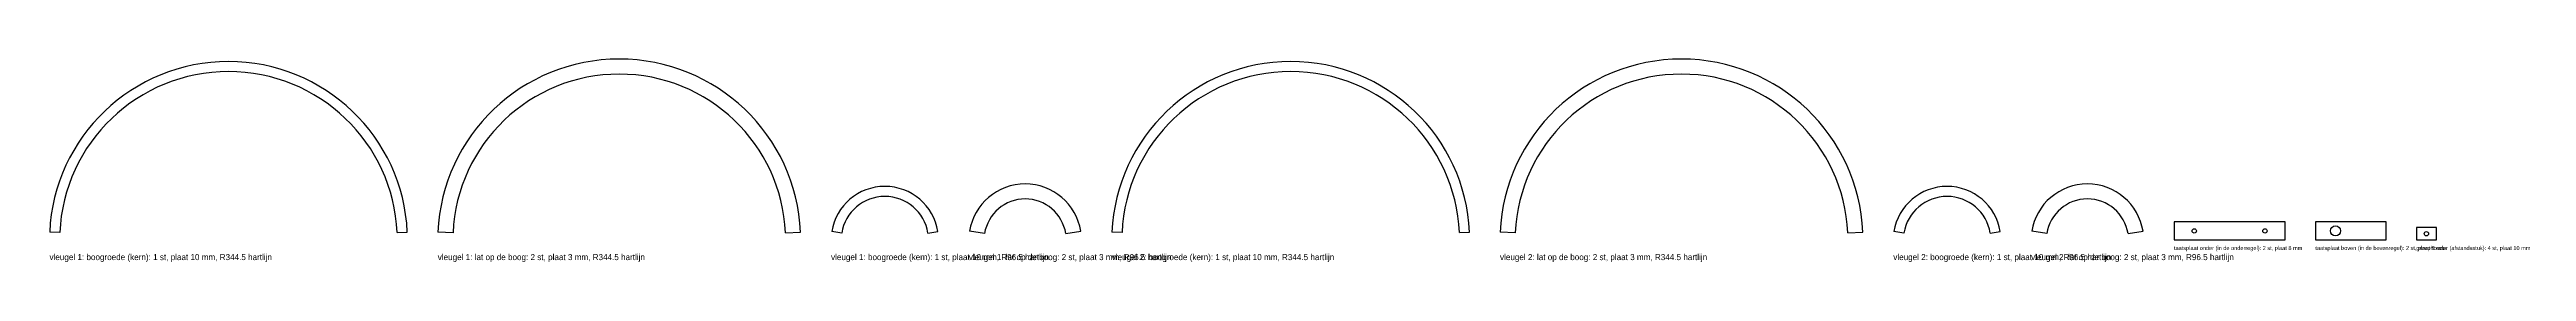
# Model space of a CAD drawing. Header units: millimetres. Extents: x 0 to 4906, y -44 to 360.
import ezdxf

# ---------------------------------------------------------------- set-up
doc = ezdxf.new("R2010")
doc.units = ezdxf.units.MM

msp = doc.modelspace()

# ---------------------------------------------------------------- linework, layer by layer
at = {"layer": 'GATEN'}
for centre, radius in [((4248, 18), 4.25), ((4388, 18), 4.25), ((4528, 18), 10), ((4708, 12.5), 4.25)]:
    msp.add_circle(centre, radius, dxfattribs=at)
at = {"layer": 'SNIJDEN'}
for p, q in [((20.3184, 14.5907), (0.3374, 15.4631)), ((688.6816, 14.5907), (708.6626, 15.4631)), ((799.3136, 14.3726), (769.3422, 15.6812)), ((1457.6864, 14.3726), (1487.6578, 15.6812)), ((1569.0532, 13.457), (1549.2967, 16.5685)), ((1739.9468, 13.457), (1759.7033, 16.5685)), ((1851.9923, 12.6792), (1822.3576, 17.3463)), ((2013.0077, 12.6792), (2042.6424, 17.3463)), ((2124.3184, 14.5907), (2104.3374, 15.4631)), ((2792.6816, 14.5907), (2812.6626, 15.4631)), ((2903.3136, 14.3726), (2873.3422, 15.6812)), ((3561.6864, 14.3726), (3591.6578, 15.6812)), ((3673.0532, 13.457), (3653.2967, 16.5685)), ((3843.9468, 13.457), (3863.7033, 16.5685)), ((3955.9923, 12.6792), (3926.3576, 17.3463)), ((4117.0077, 12.6792), (4146.6424, 17.3463)), ((4428, 36), (4208, 36)), ((4208, 36), (4208, 0)), ((4208, 0), (4428, 0)), ((4428, 0), (4428, 36)), ((4628, 36), (4488, 36)), ((4488, 36), (4488, 0)), ((4488, 0), (4628, 0)), ((4628, 0), (4628, 36)), ((4728, 25), (4688, 25)), ((4688, 25), (4688, 0)), ((4688, 0), (4728, 0)), ((4728, 0), (4728, 25))]:
    msp.add_line(p, q, dxfattribs=at)
for centre, radius, start, end in [((354.5, 0), 354.5, 2.5, 177.5), ((1128.5, 0), 359.5, 2.5, 177.5), ((2458.5, 0), 354.5, 2.5, 177.5), ((3232.5, 0), 359.5, 2.5, 177.5), ((354.5, 0), 334.5, 2.5, 177.5), ((1128.5, 0), 329.5, 2.5, 177.5), ((2458.5, 0), 334.5, 2.5, 177.5), ((3232.5, 0), 329.5, 2.5, 177.5), ((1654.5, 0), 106.5, 8.95, 171.05), ((1932.5, 0), 111.5, 8.95, 171.05), ((3758.5, 0), 106.5, 8.95, 171.05), ((4036.5, 0), 111.5, 8.95, 171.05), ((1654.5, 0), 86.5, 8.95, 171.05), ((1932.5, 0), 81.5, 8.95, 171.05), ((3758.5, 0), 86.5, 8.95, 171.05), ((4036.5, 0), 81.5, 8.95, 171.05)]:
    msp.add_arc(centre, radius, start, end, dxfattribs=at)

# ---------------------------------------------------------------- texts
at = {"layer": 'TEKST'}
for s, height, p in [('vleugel 1: boogroede (kern): 1 st, plaat 10 mm, R344.5 hartlijn', 12, (0, -40)), ('vleugel 1: lat op de boog: 2 st, plaat 3 mm, R344.5 hartlijn', 12, (769, -40)), ('vleugel 1: boogroede (kern): 1 st, plaat 10 mm, R96.5 hartlijn', 12, (1548, -40)), ('vleugel 1: lat op de boog: 2 st, plaat 3 mm, R96.5 hartlijn', 12, (1821, -40)), ('vleugel 2: boogroede (kern): 1 st, plaat 10 mm, R344.5 hartlijn', 12, (2104, -40)), ('vleugel 2: lat op de boog: 2 st, plaat 3 mm, R344.5 hartlijn', 12, (2873, -40)), ('vleugel 2: boogroede (kern): 1 st, plaat 10 mm, R96.5 hartlijn', 12, (3652, -40)), ('vleugel 2: lat op de boog: 2 st, plaat 3 mm, R96.5 hartlijn', 12, (3925, -40)), ('taatsplaat onder (in de onderregel): 2 st, plaat 8 mm', 8, (4208, -20)), ('taatsplaat boven (in de bovenregel): 2 st, plaat 8 mm', 8, (4488, -20)), ('greephouder (afstandsstuk): 4 st, plaat 10 mm', 8, (4688, -20))]:
    msp.add_text(s, height=height, dxfattribs=at).set_placement(p)

doc.saveas('drawing.dxf')
